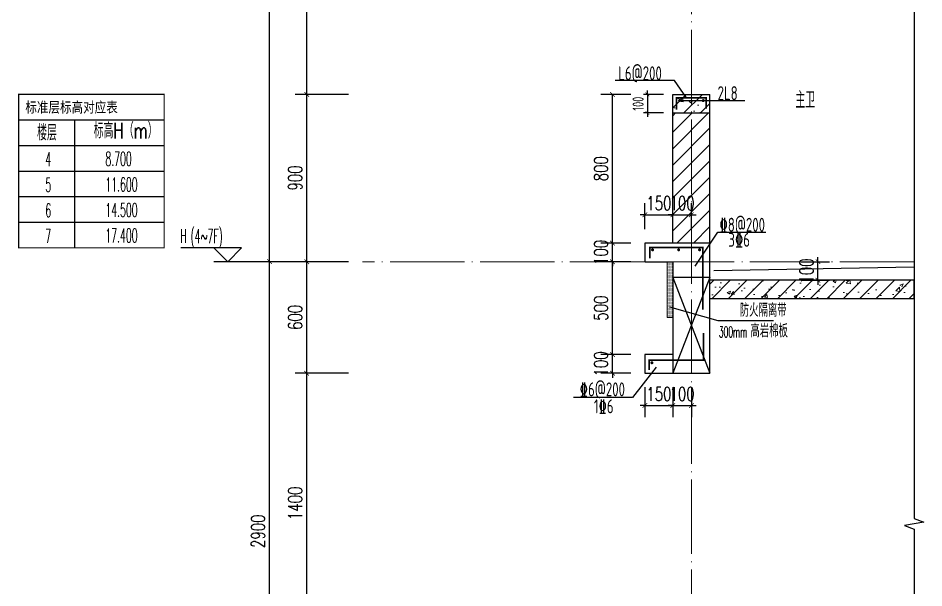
# Model space of a CAD drawing. Extents: x -1058961 to 23600, y -449123 to 2751847.
# Drawn here: x -52972 to -48098, y -25958 to -22893 of the extents above; entities that cross this region are included whole.
import ezdxf

# ---------------------------------------------------------------- set-up
doc = ezdxf.new("R2010")
doc.units = 0
doc.header["$LTSCALE"] = 1000
doc.linetypes.add('DOTE', pattern=[2.42, 2, -0.2, 0.02, -0.2])
doc.layers.get('0').update_dxf_attribs({"linetype": 'CONTINUOUS'})
doc.layers.get('DEFPOINTS').update_dxf_attribs({"linetype": 'CONTINUOUS'})
for name, color, linetype in [('C-Sheet-图框', 101, 'CONTINUOUS'), ('DIM', 2, 'CONTINUOUS'), ('DIM_ELEV', 3, 'CONTINUOUS'), ('DIM_IDEN', 67, 'CONTINUOUS'), ('DIM_SYMB', 3, 'CONTINUOUS'), ('PUB_DIM', 3, 'CONTINUOUS'), ('PUB_TEXT', 2, 'CONTINUOUS'), ('REIN', 6, 'CONTINUOUS'), ('S-大样-砼线', 7, 'CONTINUOUS'), ('S-引出线', 40, 'CONTINUOUS'), ('TEXT', 2, 'CONTINUOUS'), ('WALL', 5, 'CONTINUOUS'), ('看线', 251, 'CONTINUOUS')]:
    doc.layers.add(name, color=color, linetype=linetype)
for name, color, linetype, lineweight in [('DOTE', 19, 'DOTE', 9), ('PUB_HATCH', 8, 'CONTINUOUS', 9), ('内粉刷', 37, 'CONTINUOUS', 9)]:
    doc.layers.add(name, color=color, linetype=linetype, lineweight=lineweight)
doc.styles.add('_TCH_DIM', font='SIMPLEX.shx', dxfattribs={"width": 0.7, "bigfont": 'GBCBIG.shx'})
doc.styles.add('_TCH_DIM_T3', font='SIMPLEX', dxfattribs={"width": 0.705882, "bigfont": 'GBCBIG'})
doc.styles.add('DIM_FONT_T3', font='SIMPLEX', dxfattribs={"width": 0.705882, "bigfont": 'GBCBIG'})
doc.styles.add('TSSD_DIMENSION', font='Tssdeng.shx', dxfattribs={"width": 0.7, "bigfont": 'tssdchn.shx'})
doc.styles.add('TSSD_REIN', font='tssdeng.shx', dxfattribs={"width": 0.7, "height": 300, "bigfont": 'tssdchn.shx'})
doc.styles.add('w', font='tssdeng.shx', dxfattribs={"width": 0.8, "bigfont": 'tssdchn.shx'})
doc.styles.add('宋体', font='', dxfattribs={"height": 50})
doc.styles.get('宋体').set_extended_font_data('SimSun')
doc.dimstyles.new('_TCH_ARCH&&25', dxfattribs={"dimtxt": 74.375, "dimasz": 25, "dimexe": 62.5, "dimexo": 75, "dimgap": 25, "dimtad": 1, "dimdec": 0, "dimzin": 0, "dimdsep": 46, "dimtxsty": '_TCH_DIM_T3', "dimblk": 'ARCHTICK', "dimcen": 0.09, "dimclrt": 7, "dimazin": 0, "dimtfac": 1, "dimtdec": 0, "dimtix": 1, "dimtmove": 2, "dimatfit": 3, "dimldrblk": 'ARCHTICK', "dimfxl": 0, "dimtolj": 1, "dimtzin": 0, "dimarcsym": 0})
doc.dimstyles.new('TSSD_20_20', dxfattribs={"dimtxt": 60, "dimasz": 20, "dimexe": 20, "dimexo": 50, "dimgap": 20, "dimtad": 1, "dimdec": 0, "dimzin": 0, "dimdsep": 46, "dimtxsty": 'TSSD_DIMENSION', "dimblk": 'ARCHTICK', "dimblk1": 'ARCHTICK', "dimblk2": 'ARCHTICK', "dimcen": 0, "dimdle": 20, "dimclrt": 7, "dimadec": 0, "dimazin": 0, "dimtfac": 1, "dimtdec": 0, "dimtix": 1, "dimtmove": 2, "dimatfit": 3, "dimfxl": 0, "dimtolj": 1, "dimtzin": 0, "dimarcsym": 0})
pattern_1 = [(45, (0, 0), (-44.194174, 44.194174), []), (50, (0, 0), (179.315046, -15.688034), [18.75, -206.25]), (355, (0, 0), (-34.687833, 188.048033), [15, -165]), (100.4514, (14.94, -1.3), (144.627345, 172.359886), [15.935047, -175.285528]), (46.1842, (0, 50), (266.81026, -41.379754), [28.125, -309.375]), (96.6356, (22.23, 46.55), (233.66568, 243.52947), [23.90257, -262.92825]), (351.1842, (0, 50), (233.66549, 243.52965), [22.5, -247.5]), (21, (25, 37.5), (149.226763, -100.654723), [18.75, -206.25]), (326, (25, 37.5), (60.828833, 181.28751), [15, -165]), (71.4514, (37.44, 29.11), (210.055657, 80.632624), [15.935047, -175.285528]), (37.5, (0, 0), (3.039964, 83.2234635), [0, -163, 0, -167.5, 0, -165.625]), (7.5, (0, 0), (65.767384, 98.602928), [0, -95.5, 0, -159.25, 0, -63.125]), (327.5, (-55.75, 0), (133.455609, -5.638718), [0, -62.5, 0, -195, 0, -258.75]), (317.5, (-80.75, 0), (145.796542, 25.026246), [0, -81.25, 0, -129.5, 0, -183.75])]

# ---------------------------------------------------------------- blocks, each defined once
blk = doc.blocks.new('_ArchTick')
at = {"color": 0, "linetype": 'ByBlock', "const_width": 0.15}
blk.add_lwpolyline([(-0.5, -0.5), (0.5, 0.5)], dxfattribs=at)
blk = doc.blocks.new('*D1381')
at = {"layer": 'DEFPOINTS', "color": 0}
for p in [(910898.2, -114386.1), (911064.2, -114386.1), (910898.2, -114486.1)]:
    blk.add_point(p, dxfattribs=at)
at = {"layer": 'PUB_DIM', "color": 0, "lineweight": -2}
for p, q in [((910973.2, -114386.1), (911126.7, -114386.1)), ((911064.2, -114386.1), (911064.2, -114361.1)), ((911064.2, -114486.1), (911064.2, -114386.1)), ((910973.2, -114486.1), (911126.7, -114486.1)), ((911064.2, -114486.1), (911064.2, -114511.1))]:
    blk.add_line(p, q, dxfattribs=at)
at = {"layer": 'PUB_DIM', "color": 0, "lineweight": -2, "xscale": 25, "yscale": 25, "zscale": 25}
for p, rotation in [((911064.2, -114386.1), 270), ((911064.2, -114486.1), 90)]:
    blk.add_blockref('_ArchTick', p, dxfattribs=dict(at, rotation=rotation))
at = {"layer": 'PUB_DIM', "color": 7, "insert": (911002, -114436.1), "char_height": 74.38, "attachment_point": 5, "rotation": 90, "style": '_TCH_DIM_T3'}
blk.add_mtext('\\A1;100', dxfattribs=at)
blk = doc.blocks.new('*D1382')
at = {"layer": 'DEFPOINTS', "color": 0}
for p in [(909958.4, -113486.1), (910133, -113486.1), (910133, -114286.1)]:
    blk.add_point(p, dxfattribs=at)
at = {"layer": 'PUB_DIM', "color": 0, "lineweight": -2}
for p, q in [((910058, -113486.1), (909895.9, -113486.1)), ((909958.4, -114286.1), (909958.4, -113486.1)), ((910058, -114286.1), (909895.9, -114286.1))]:
    blk.add_line(p, q, dxfattribs=at)
at = {"layer": 'PUB_DIM', "color": 0, "lineweight": -2, "xscale": 25, "yscale": 25, "zscale": 25}
for p, rotation in [((909958.4, -113486.1), 90), ((909958.4, -114286.1), 270)]:
    blk.add_blockref('_ArchTick', p, dxfattribs=dict(at, rotation=rotation))
at = {"layer": 'PUB_DIM', "color": 7, "insert": (909896.2, -113886.1), "char_height": 74.38, "attachment_point": 5, "rotation": 90, "style": '_TCH_DIM_T3'}
blk.add_mtext('\\A1;800', dxfattribs=at)
blk = doc.blocks.new('*D1383')
at = {"layer": 'DEFPOINTS', "color": 0}
for p in [(909958.4, -114286.1), (910133, -114286.1), (910133, -114386.1)]:
    blk.add_point(p, dxfattribs=at)
at = {"layer": 'PUB_DIM', "color": 0, "lineweight": -2}
for p, q in [((910058, -114286.1), (909895.9, -114286.1)), ((909958.4, -114286.1), (909958.4, -114261.1)), ((909958.4, -114386.1), (909958.4, -114286.1)), ((910058, -114386.1), (909895.9, -114386.1)), ((909958.4, -114386.1), (909958.4, -114411.1))]:
    blk.add_line(p, q, dxfattribs=at)
at = {"layer": 'PUB_DIM', "color": 0, "lineweight": -2, "xscale": 25, "yscale": 25, "zscale": 25}
for p, rotation in [((909958.4, -114286.1), 270), ((909958.4, -114386.1), 90)]:
    blk.add_blockref('_ArchTick', p, dxfattribs=dict(at, rotation=rotation))
at = {"layer": 'PUB_DIM', "color": 7, "insert": (909896.2, -114336.1), "char_height": 74.38, "attachment_point": 5, "rotation": 90, "style": '_TCH_DIM_T3'}
blk.add_mtext('\\A1;100', dxfattribs=at)
blk = doc.blocks.new('*D1384')
at = {"layer": 'DEFPOINTS', "color": 0}
for p in [(909958.4, -114386.1), (910133, -114386.1), (910133, -114886.1)]:
    blk.add_point(p, dxfattribs=at)
at = {"layer": 'PUB_DIM', "color": 0, "lineweight": -2}
for p, q in [((910058, -114386.1), (909895.9, -114386.1)), ((909958.4, -114886.1), (909958.4, -114386.1)), ((910058, -114886.1), (909895.9, -114886.1))]:
    blk.add_line(p, q, dxfattribs=at)
at = {"layer": 'PUB_DIM', "color": 0, "lineweight": -2, "xscale": 25, "yscale": 25, "zscale": 25}
for p, rotation in [((909958.4, -114386.1), 90), ((909958.4, -114886.1), 270)]:
    blk.add_blockref('_ArchTick', p, dxfattribs=dict(at, rotation=rotation))
at = {"layer": 'PUB_DIM', "color": 7, "insert": (909896.2, -114636.1), "char_height": 74.38, "attachment_point": 5, "rotation": 90, "style": '_TCH_DIM_T3'}
blk.add_mtext('\\A1;500', dxfattribs=at)
blk = doc.blocks.new('*D1385')
at = {"layer": 'DEFPOINTS', "color": 0}
for p in [(909958.4, -114886.1), (910133, -114886.1), (910133, -114986.1)]:
    blk.add_point(p, dxfattribs=at)
at = {"layer": 'PUB_DIM', "color": 0, "lineweight": -2}
for p, q in [((909958.4, -114886.1), (909958.4, -114861.1)), ((910058, -114886.1), (909895.9, -114886.1)), ((909958.4, -114986.1), (909958.4, -114886.1)), ((910058, -114986.1), (909895.9, -114986.1)), ((909958.4, -114986.1), (909958.4, -115011.1))]:
    blk.add_line(p, q, dxfattribs=at)
at = {"layer": 'PUB_DIM', "color": 0, "lineweight": -2, "xscale": 25, "yscale": 25, "zscale": 25}
for p, rotation in [((909958.4, -114886.1), 270), ((909958.4, -114986.1), 90)]:
    blk.add_blockref('_ArchTick', p, dxfattribs=dict(at, rotation=rotation))
at = {"layer": 'PUB_DIM', "color": 7, "insert": (909896.2, -114936.1), "char_height": 74.38, "attachment_point": 5, "rotation": 90, "style": '_TCH_DIM_T3'}
blk.add_mtext('\\A1;100', dxfattribs=at)
blk = doc.blocks.new('*D1386')
at = {"layer": 'DEFPOINTS', "color": 0}
for p in [(910133, -114986.1), (910283, -114986.1), (910283, -115159.8)]:
    blk.add_point(p, dxfattribs=at)
at = {"layer": 'PUB_DIM', "color": 0, "lineweight": -2}
for p, q in [((910133, -115061.1), (910133, -115222.3)), ((910283, -115061.1), (910283, -115222.3)), ((910133, -115159.8), (910108, -115159.8)), ((910133, -115159.8), (910283, -115159.8)), ((910283, -115159.8), (910308, -115159.8))]:
    blk.add_line(p, q, dxfattribs=at)
at = {"layer": 'PUB_DIM', "color": 0, "lineweight": -2, "xscale": 25, "yscale": 25, "zscale": 25}
blk.add_blockref('_ArchTick', (910133, -115159.8), dxfattribs=at)
at = {"layer": 'PUB_DIM', "color": 0, "lineweight": -2, "xscale": 25, "yscale": 25, "zscale": 25, "rotation": 180}
blk.add_blockref('_ArchTick', (910283, -115159.8), dxfattribs=at)
at = {"layer": 'PUB_DIM', "color": 7, "insert": (910208, -115097.6), "char_height": 74.38, "attachment_point": 5, "style": '_TCH_DIM_T3'}
blk.add_mtext('\\A1;150', dxfattribs=at)
blk = doc.blocks.new('*D1387')
at = {"layer": 'DEFPOINTS', "color": 0}
for p in [(910283, -114986.1), (910383, -114986.1), (910383, -115159.8)]:
    blk.add_point(p, dxfattribs=at)
at = {"layer": 'PUB_DIM', "color": 0, "lineweight": -2}
for p, q in [((910283, -115061.1), (910283, -115222.3)), ((910383, -115061.1), (910383, -115222.3)), ((910283, -115159.8), (910258, -115159.8)), ((910283, -115159.8), (910383, -115159.8)), ((910383, -115159.8), (910408, -115159.8))]:
    blk.add_line(p, q, dxfattribs=at)
at = {"layer": 'PUB_DIM', "color": 0, "lineweight": -2, "xscale": 25, "yscale": 25, "zscale": 25}
blk.add_blockref('_ArchTick', (910283, -115159.8), dxfattribs=at)
at = {"layer": 'PUB_DIM', "color": 0, "lineweight": -2, "xscale": 25, "yscale": 25, "zscale": 25, "rotation": 180}
blk.add_blockref('_ArchTick', (910383, -115159.8), dxfattribs=at)
at = {"layer": 'PUB_DIM', "color": 7, "insert": (910333, -115097.6), "char_height": 74.38, "attachment_point": 5, "style": '_TCH_DIM_T3'}
blk.add_mtext('\\A1;100', dxfattribs=at)
blk = doc.blocks.new('*D1388')
at = {"layer": 'DEFPOINTS', "color": 0}
for p in [(910283, -114133.7), (910133, -114286.1), (910283, -114286.1)]:
    blk.add_point(p, dxfattribs=at)
at = {"layer": 'PUB_DIM', "color": 0, "lineweight": -2}
for p, q in [((910133, -114211.1), (910133, -114071.2)), ((910283, -114211.1), (910283, -114071.2)), ((910133, -114133.7), (910108, -114133.7)), ((910133, -114133.7), (910283, -114133.7)), ((910283, -114133.7), (910308, -114133.7))]:
    blk.add_line(p, q, dxfattribs=at)
at = {"layer": 'PUB_DIM', "color": 0, "lineweight": -2, "xscale": 25, "yscale": 25, "zscale": 25}
blk.add_blockref('_ArchTick', (910133, -114133.7), dxfattribs=at)
at = {"layer": 'PUB_DIM', "color": 0, "lineweight": -2, "xscale": 25, "yscale": 25, "zscale": 25, "rotation": 180}
blk.add_blockref('_ArchTick', (910283, -114133.7), dxfattribs=at)
at = {"layer": 'PUB_DIM', "color": 7, "insert": (910208, -114071.5), "char_height": 74.38, "attachment_point": 5, "style": '_TCH_DIM_T3'}
blk.add_mtext('\\A1;150', dxfattribs=at)
blk = doc.blocks.new('*D1389')
at = {"layer": 'DEFPOINTS', "color": 0}
for p in [(910383, -114133.7), (910283, -114286.1), (910383, -114286.1)]:
    blk.add_point(p, dxfattribs=at)
at = {"layer": 'PUB_DIM', "color": 0, "lineweight": -2}
for p, q in [((910283, -114211.1), (910283, -114071.2)), ((910383, -114211.1), (910383, -114071.2)), ((910283, -114133.7), (910258, -114133.7)), ((910283, -114133.7), (910383, -114133.7)), ((910383, -114133.7), (910408, -114133.7))]:
    blk.add_line(p, q, dxfattribs=at)
at = {"layer": 'PUB_DIM', "color": 0, "lineweight": -2, "xscale": 25, "yscale": 25, "zscale": 25}
blk.add_blockref('_ArchTick', (910283, -114133.7), dxfattribs=at)
at = {"layer": 'PUB_DIM', "color": 0, "lineweight": -2, "xscale": 25, "yscale": 25, "zscale": 25, "rotation": 180}
blk.add_blockref('_ArchTick', (910383, -114133.7), dxfattribs=at)
at = {"layer": 'PUB_DIM', "color": 7, "insert": (910333, -114071.5), "char_height": 74.38, "attachment_point": 5, "style": '_TCH_DIM_T3'}
blk.add_mtext('\\A1;100', dxfattribs=at)
blk = doc.blocks.new('VDVDXAXFSFFX')
at = {"layer": 'PUB_HATCH'}
h = blk.add_hatch(dxfattribs=at)
h.set_pattern_fill('DOTS', color=251, scale=2, style=0)
h.set_pattern_definition([(0, (924712.4965, -148185.593), (1.5875, 3.175), [0, -3.175])])
h.paths.add_polyline_path([(924682.5, -148185.6), (924712.5, -148185.6), (924712.5, -147935.6), (924712.5, -147885.6), (924712.5, -147885.6), (924712.5, -147885.6), (924682.5, -147885.6)])
at = {"layer": 'DIM_IDEN', "color": 5}
for p, q in [((924695.5, -148129.3), (924955.6, -148202.9)), ((924955.6, -148202.9), (925253.4, -148202.9))]:
    blk.add_line(p, q, dxfattribs=at)
at = {"layer": 'PUB_HATCH', "color": 5}
blk.add_lwpolyline([(924712.5, -147885.6), (924682.5, -147885.6), (924682.5, -148185.6), (924712.5, -148185.6)], close=True, dxfattribs=at)
at = {"layer": 'PUB_TEXT', "style": 'DIM_FONT_T3', "width": 0.705882}
blk.add_text('防火隔离带', height=71.49, dxfattribs=at).set_placement((925072.6, -148181.9))
at = {"layer": 'PUB_TEXT', "color": 5, "style": 'DIM_FONT_T3'}
for s, height, width, p in [('高岩棉板', 71.49, 0.705882, (925129.8, -148292.9)), ('300mm', 59.5, 0.49827, (924960.4, -148292.9))]:
    blk.add_text(s, height=height, dxfattribs=dict(at, width=width)).set_placement(p)
blk = doc.blocks.new('*D1917')
at = {"layer": 'DEFPOINTS', "color": 0}
for p in [(-51419.6, -24803.1), (-51119.6, -24803.1), (-51119.6, -26203.1)]:
    blk.add_point(p, dxfattribs=at)
at = {"layer": 'PUB_DIM', "color": 0, "lineweight": -2}
for p, q in [((-51194.6, -24803.1), (-51482.1, -24803.1)), ((-51419.6, -26203.1), (-51419.6, -24803.1)), ((-51194.6, -26203.1), (-51482.1, -26203.1))]:
    blk.add_line(p, q, dxfattribs=at)
at = {"layer": 'PUB_DIM', "color": 0, "lineweight": -2, "xscale": 25, "yscale": 25, "zscale": 25}
for p, rotation in [((-51419.6, -24803.1), 90), ((-51419.6, -26203.1), 270)]:
    blk.add_blockref('_ArchTick', p, dxfattribs=dict(at, rotation=rotation))
at = {"layer": 'PUB_DIM', "color": 7, "insert": (-51481.8, -25503.1), "char_height": 74.38, "attachment_point": 5, "rotation": 90, "style": '_TCH_DIM_T3'}
blk.add_mtext('\\A1;1400', dxfattribs=at)
blk = doc.blocks.new('*D1918')
at = {"layer": 'DEFPOINTS', "color": 0}
for p in [(-51419.6, -24203.1), (-51119.6, -24203.1), (-51119.6, -24803.1)]:
    blk.add_point(p, dxfattribs=at)
at = {"layer": 'PUB_DIM', "color": 0, "lineweight": -2}
for p, q in [((-51194.6, -24203.1), (-51482.1, -24203.1)), ((-51419.6, -24803.1), (-51419.6, -24203.1)), ((-51194.6, -24803.1), (-51482.1, -24803.1))]:
    blk.add_line(p, q, dxfattribs=at)
at = {"layer": 'PUB_DIM', "color": 0, "lineweight": -2, "xscale": 25, "yscale": 25, "zscale": 25}
for p, rotation in [((-51419.6, -24203.1), 90), ((-51419.6, -24803.1), 270)]:
    blk.add_blockref('_ArchTick', p, dxfattribs=dict(at, rotation=rotation))
at = {"layer": 'PUB_DIM', "color": 7, "insert": (-51481.8, -24503.1), "char_height": 74.38, "attachment_point": 5, "rotation": 90, "style": '_TCH_DIM_T3'}
blk.add_mtext('\\A1;600', dxfattribs=at)
blk = doc.blocks.new('*D1919')
at = {"layer": 'DEFPOINTS', "color": 0}
for p in [(-51419.6, -23303.1), (-51119.6, -23303.1), (-51119.6, -24203.1)]:
    blk.add_point(p, dxfattribs=at)
at = {"layer": 'PUB_DIM', "color": 0, "lineweight": -2}
for p, q in [((-51194.6, -23303.1), (-51482.1, -23303.1)), ((-51419.6, -24203.1), (-51419.6, -23303.1)), ((-51194.6, -24203.1), (-51482.1, -24203.1))]:
    blk.add_line(p, q, dxfattribs=at)
at = {"layer": 'PUB_DIM', "color": 0, "lineweight": -2, "xscale": 25, "yscale": 25, "zscale": 25}
for p, rotation in [((-51419.6, -23303.1), 90), ((-51419.6, -24203.1), 270)]:
    blk.add_blockref('_ArchTick', p, dxfattribs=dict(at, rotation=rotation))
at = {"layer": 'PUB_DIM', "color": 7, "insert": (-51481.8, -23753.1), "char_height": 74.38, "attachment_point": 5, "rotation": 90, "style": '_TCH_DIM_T3'}
blk.add_mtext('\\A1;900', dxfattribs=at)
blk = doc.blocks.new('*D1920')
at = {"layer": 'DEFPOINTS', "color": 0}
for p in [(-51419.6, -21903.1), (-51119.6, -21903.1), (-51119.6, -23303.1)]:
    blk.add_point(p, dxfattribs=at)
at = {"layer": 'PUB_DIM', "color": 0, "lineweight": -2}
for p, q in [((-51194.6, -21903.1), (-51482.1, -21903.1)), ((-51419.6, -23303.1), (-51419.6, -21903.1)), ((-51194.6, -23303.1), (-51482.1, -23303.1))]:
    blk.add_line(p, q, dxfattribs=at)
at = {"layer": 'PUB_DIM', "color": 0, "lineweight": -2, "xscale": 25, "yscale": 25, "zscale": 25}
for p, rotation in [((-51419.6, -21903.1), 90), ((-51419.6, -23303.1), 270)]:
    blk.add_blockref('_ArchTick', p, dxfattribs=dict(at, rotation=rotation))
at = {"layer": 'PUB_DIM', "color": 7, "insert": (-51481.8, -22603.1), "char_height": 74.38, "attachment_point": 5, "rotation": 90, "style": '_TCH_DIM_T3'}
blk.add_mtext('\\A1;1400', dxfattribs=at)
blk = doc.blocks.new('*D1929')
at = {"layer": 'DEFPOINTS', "color": 0}
for p in [(-51619.6, -24203.1), (-51119.6, -24203.1), (-51119.6, -27103.1)]:
    blk.add_point(p, dxfattribs=at)
at = {"layer": 'PUB_DIM', "color": 0, "lineweight": -2}
for p, q in [((-51194.6, -24203.1), (-51682.1, -24203.1)), ((-51619.6, -27103.1), (-51619.6, -24203.1)), ((-51194.6, -27103.1), (-51682.1, -27103.1))]:
    blk.add_line(p, q, dxfattribs=at)
at = {"layer": 'PUB_DIM', "color": 0, "lineweight": -2, "xscale": 25, "yscale": 25, "zscale": 25}
for p, rotation in [((-51619.6, -24203.1), 90), ((-51619.6, -27103.1), 270)]:
    blk.add_blockref('_ArchTick', p, dxfattribs=dict(at, rotation=rotation))
at = {"layer": 'PUB_DIM', "color": 7, "insert": (-51681.8, -25653.1), "char_height": 74.38, "attachment_point": 5, "rotation": 90, "style": '_TCH_DIM_T3'}
blk.add_mtext('\\A1;2900', dxfattribs=at)
blk = doc.blocks.new('*D1930')
at = {"layer": 'DEFPOINTS', "color": 0}
for p in [(-51619.6, -21303.1), (-51119.6, -21303.1), (-51119.6, -24203.1)]:
    blk.add_point(p, dxfattribs=at)
at = {"layer": 'PUB_DIM', "color": 0, "lineweight": -2}
for p, q in [((-51194.6, -21303.1), (-51682.1, -21303.1)), ((-51619.6, -24203.1), (-51619.6, -21303.1)), ((-51194.6, -24203.1), (-51682.1, -24203.1))]:
    blk.add_line(p, q, dxfattribs=at)
at = {"layer": 'PUB_DIM', "color": 0, "lineweight": -2, "xscale": 25, "yscale": 25, "zscale": 25}
for p, rotation in [((-51619.6, -21303.1), 90), ((-51619.6, -24203.1), 270)]:
    blk.add_blockref('_ArchTick', p, dxfattribs=dict(at, rotation=rotation))
at = {"layer": 'PUB_DIM', "color": 7, "insert": (-51681.8, -22753.1), "char_height": 74.38, "attachment_point": 5, "rotation": 90, "style": '_TCH_DIM_T3'}
blk.add_mtext('\\A1;2900', dxfattribs=at)
blk = doc.blocks.new('*D1416')
at = {"layer": 'DEFPOINTS', "color": 0}
for p in [(-49449.5, -23303.1), (-49586.4, -23403.1), (-49449.5, -23403.1)]:
    blk.add_point(p, dxfattribs=at)
at = {"layer": 'DIM', "color": 0, "lineweight": -2}
for p, q in [((-49586.4, -23303.1), (-49586.4, -23283.1)), ((-49499.5, -23303.1), (-49606.4, -23303.1)), ((-49586.4, -23303.1), (-49586.4, -23403.1)), ((-49499.5, -23403.1), (-49606.4, -23403.1)), ((-49586.4, -23403.1), (-49586.4, -23423.1))]:
    blk.add_line(p, q, dxfattribs=at)
at = {"layer": 'DIM', "color": 0, "lineweight": -2, "xscale": 20, "yscale": 20, "zscale": 20}
for p, rotation in [((-49586.4, -23303.1), 270), ((-49586.4, -23403.1), 90)]:
    blk.add_blockref('_ArchTick', p, dxfattribs=dict(at, rotation=rotation))
at = {"layer": 'DIM', "color": 7, "insert": (-49636.4, -23353.1), "char_height": 60, "attachment_point": 5, "rotation": 90, "style": 'TSSD_DIMENSION'}
blk.add_mtext('\\A1;100', dxfattribs=at)
blk = doc.blocks.new('20210809.02282059')
at = {"layer": 'REIN', "const_width": 9}
blk.add_lwpolyline([(87484.2, 66580.9), (87484.2, 66644.7), (87644.1, 66644.7), (87644.1, 66586.8)], dxfattribs=at)
at = {"layer": 'REIN', "const_width": 8}
for points in [[(87497.7, 66629.7, 1), (87505.7, 66629.7, 1)], [(87625.1, 66629.7, 1), (87633.1, 66629.7, 1)]]:
    blk.add_lwpolyline(points, format="xyb", close=True, dxfattribs=at)
at = {"layer": 'S-引出线'}
for p, q in [((87474.6, 66737), (87154.5, 66737)), ((87538.8, 66644.7), (87474.6, 66737)), ((87501.7, 66629.7), (87853.3, 66629.7))]:
    blk.add_line(p, q, dxfattribs=at)
at = {"layer": 'TEXT', "style": 'w', "width": 0.7}
for s, p in [('L6@200', (87171.5, 66739.2)), ('2L8', (87706.2, 66632.1))]:
    blk.add_text(s, height=75, rotation=0, dxfattribs=at).set_placement(p)
blk = doc.blocks.new('A$C124E38C7')
at = {"layer": 'REIN'}
for points in [[(411.3, 827.6, 9, 9, 0), (411.3, 885.8, 9, 9, 0), (697.1, 885.8, 9, 9, 0), (697.1, 551.1, 9, 9, 0)], [(407.7, 227.9, 9, 9, 0), (407.7, 280.9, 9, 9, 0), (700.1, 280.9, 9, 9, 0), (700.1, 425.3, 9, 9, 0)]]:
    blk.add_lwpolyline(points, format="xyseb", dxfattribs=at)
at = {"layer": 'REIN', "const_width": 8}
for points in [[(421.8, 873.5, 1), (429.8, 873.5, 1)], [(562.3, 873.5, 1), (570.3, 873.5, 1)], [(674.9, 873.5, 1), (682.9, 873.5, 1)], [(418.3, 266.1, 1), (426.3, 266.1, 1)]]:
    blk.add_lwpolyline(points, format="xyb", close=True, dxfattribs=at)
at = {"layer": 'S-大样-砼线'}
for p, q in [((534.9, 724.9), (734.9, 209.8)), ((734.9, 724.9), (534.9, 209.8))]:
    blk.add_line(p, q, dxfattribs=at)
blk.add_lwpolyline([(734.9, 724.9), (534.9, 724.9), (534.9, 209.8), (734.9, 209.8)], close=True, dxfattribs=at)
at = {"layer": 'S-引出线'}
for points in [[(655.5, 786.1), (777.7, 968.3), (1034.7, 968.3)], [(445.3, 242.7), (318.6, 79.6), (0, 79.6)]]:
    blk.add_lwpolyline(points, dxfattribs=at)
at = {"layer": 'TEXT', "style": 'TSSD_REIN', "width": 0.7}
for s, p in [('%%1328@200', (785.9, 970.9)), ('3%%1326', (833.8, 890.1)), ('%%1326@200', (33.9, 85.5)), ('1%%1326', (110.1, -5.8))]:
    blk.add_text(s, height=75, rotation=0, dxfattribs=at).set_placement(p)
blk = doc.blocks.new('GHFHFHTFDFS')
at = {"layer": 'PUB_HATCH'}
h = blk.add_hatch(dxfattribs=at)
h.set_pattern_fill('钢筋混凝土', color=256, scale=25, style=0)
h.set_pattern_definition(pattern_1)
h.paths.add_polyline_path([(910483, -113586.1), (910483, -113486.1), (910283, -113486.1), (910283, -113586.1)])
h = blk.add_hatch(dxfattribs=at)
h.set_pattern_fill('普通砖', color=256, scale=25, style=0)
h.set_pattern_definition([(45, (0, 44.88), (-44.1941915, 44.1941915), [])])
h.paths.add_polyline_path([(910483, -114286.1), (910483, -113586.1), (910283, -113586.1), (910283, -114286.1)])
h = blk.add_hatch(dxfattribs=at)
h.set_pattern_fill('钢筋混凝土', color=256, scale=25, style=0)
h.set_pattern_definition(pattern_1)
h.paths.add_polyline_path([(910483, -114486.1), (910483, -114586.1), (911581.6, -114586.1), (911581.6, -114486.1)])
at = {"layer": 'WALL'}
for p, q in [((910283, -113586.1), (910283, -113486.1)), ((910283, -113486.1), (910483, -113486.1)), ((910483, -113586.1), (910483, -113486.1)), ((910283, -113586.1), (910483, -113586.1)), ((910283, -114286.1), (910283, -113586.1)), ((910483, -114286.1), (910483, -113586.1)), ((910483, -114286.1), (910133, -114286.1)), ((910133, -114286.1), (910133, -114386.1)), ((910483, -114486.1), (910483, -114286.1)), ((910133, -114386.1), (910283, -114386.1)), ((910283, -114386.1), (910283, -114886.1)), ((911581.6, -114486.1), (910483, -114486.1)), ((911581.6, -114586.1), (911581.6, -114486.1)), ((911581.6, -114586.1), (910483, -114586.1)), ((910483, -114986.1), (910483, -114586.1)), ((910283, -114886.1), (910133, -114886.1)), ((910133, -114886.1), (910133, -114986.1)), ((910133, -114986.1), (910483, -114986.1))]:
    blk.add_line(p, q, dxfattribs=at)
at = {"layer": '看线', "color": 32}
blk.add_lwpolyline([(911581.6, -114416.1), (910503, -114436.1)], dxfattribs=at)
at = {"layer": 'PUB_TEXT', "style": 'DIM_FONT_T3', "width": 0.705882}
blk.add_text('主卫', height=89.36, dxfattribs=at).set_placement((910942.3, -113560.5))
at = {"layer": 'PUB_DIM'}
for p1, p2, distance, picture, middle in [((910133, -114286.1), (910133, -113486.1), 174.6, '*D1382', (909896.2, -113886.1)), ((910133, -114286.1), (910283, -114286.1), 152.3, '*D1388', (910208, -114071.5)), ((910283, -114286.1), (910383, -114286.1), 152.3, '*D1389', (910333, -114071.5)), ((910133, -114386.1), (910133, -114286.1), 174.6, '*D1383', (909896.2, -114336.1)), ((910133, -114886.1), (910133, -114386.1), 174.6, '*D1384', (909896.2, -114636.1)), ((910898.2, -114486.1), (910898.2, -114386.1), -166, '*D1381', (911002, -114436.1)), ((910133, -114986.1), (910133, -114886.1), 174.6, '*D1385', (909896.2, -114936.1)), ((910133, -114986.1), (910283, -114986.1), -173.7, '*D1386', (910208, -115097.6)), ((910283, -114986.1), (910383, -114986.1), -173.7, '*D1387', (910333, -115097.6))]:
    dim = blk.add_aligned_dim(p1=p1, p2=p2, distance=distance, dimstyle='_TCH_ARCH&&25', dxfattribs=at)
    dim.commit()
    dim.dimension.update_dxf_attribs({"geometry": picture, "text_midpoint": middle})

msp = doc.modelspace()

# ---------------------------------------------------------------- linework, layer by layer
at = {"layer": 'C-Sheet-图框', "color": 0}
for p, q in [((-52969.48, -23440.62), (-52186.73, -23440.62)), ((-52969.48, -23440.62), (-52186.73, -23440.62)), ((-52669.17, -23440.62), (-52669.17, -24128.12)), ((-52969.48, -23578.12), (-52186.73, -23578.12)), ((-52969.48, -23715.62), (-52186.73, -23715.62)), ((-52969.48, -23853.12), (-52186.73, -23853.12)), ((-52969.48, -23990.62), (-52186.73, -23990.62))]:
    msp.add_line(p, q, dxfattribs=at)
at = {"layer": 'C-Sheet-图框', "color": 0, "const_width": 6}
msp.add_lwpolyline([(-52969.48, -24128.12), (-52186.73, -24128.12), (-52186.73, -23303.12), (-52969.48, -23303.12)], close=True, dxfattribs=at)
at = {"layer": 'DIM_ELEV'}
for p, q in [((-51769.65, -24128.12), (-52097.65, -24128.12)), ((-51844.65, -24203.12), (-51919.65, -24128.12)), ((-51844.65, -24203.12), (-51769.65, -24128.12)), ((-51419.65, -24203.12), (-51919.65, -24203.12))]:
    msp.add_line(p, q, dxfattribs=at)
at = {"layer": 'DIM_SYMB'}
msp.add_lwpolyline([(-48150.93, -16923.12), (-48150.93, -25585), (-48098.43, -25604.11), (-48203.43, -25622.62), (-48150.93, -25641.25), (-48150.93, -34303.12)], dxfattribs=at)
at = {"layer": 'DOTE', "color": 1, "linetype": 'DOTE', "ltscale": 0.2}
for p, q in [((-49349.45, -34003.12), (-49349.45, -16323.12)), ((-48150.93, -24203.12), (-51119.65, -24203.12))]:
    msp.add_line(p, q, dxfattribs=at)

# ---------------------------------------------------------------- block references
for name, p in [('GHFHFHTFDFS', (-959732.5, 90182.96)), ('VDVDXAXFSFFX', (-974161.95, 123682.47))]:
    msp.add_blockref(name, p)
at = {"layer": 'REIN'}
msp.add_blockref('20210809.02282059', (-136914.64, -89966.23), dxfattribs=at)
at = {"layer": '内粉刷'}
msp.add_blockref('A$C124E38C7', (-49984.37, -25012.97), dxfattribs=at)

# ---------------------------------------------------------------- texts
at = {"layer": 'PUB_TEXT', "color": 2, "style": '宋体', "width": 0.8}
msp.add_text('标准层标高对应表', height=56.962, dxfattribs=at).set_placement((-52933.49, -23400.69))
at = {"layer": 'PUB_TEXT', "style": '_TCH_DIM'}
for s, height, width, p in [('楼层', 84.397, 0.7, (-52870.36, -23551.15)), ('标高H（m）', 84.397, 0.7, (-52565.84, -23540.06)), ('4', 74.38, 0.494118, (-52826.06, -23689.28)), ('8.700', 74.375, 0.494118, (-52502.69, -23687.39)), ('5', 74.38, 0.494118, (-52826.06, -23826.78)), ('11.600', 74.375, 0.494118, (-52502.69, -23824.89)), ('6', 74.38, 0.494118, (-52826.06, -23964.28)), ('14.500', 74.375, 0.494118, (-52502.69, -23962.39)), ('7', 74.38, 0.494118, (-52826.06, -24101.78)), ('17.400', 74.375, 0.494118, (-52502.69, -24099.89)), ('H', 74.38, 0.494118, (-52100.25, -24101.87)), ('(4~7F)', 74.375, 0.494118, (-52044.47, -24103.1))]:
    msp.add_text(s, height=height, dxfattribs=dict(at, width=width)).set_placement(p)

# ---------------------------------------------------------------- dimensions: what is measured, and where the dimension line sits
at = {"layer": 'DIM'}
dim = msp.add_linear_dim(base=(-49586.37, -23403.12), p1=(-49449.45, -23303.12), p2=(-49449.45, -23403.12), angle=90, dimstyle='TSSD_20_20', dxfattribs=at)
dim.commit()
dim.dimension.update_dxf_attribs({"geometry": '*D1416', "text_midpoint": (-49636.37, -23353.12)})
at = {"layer": 'PUB_DIM'}
for p1, p2, distance, picture, middle in [((-51119.65, -24203.12), (-51119.65, -21303.12), 500, '*D1930', (-51681.83, -22753.12)), ((-51119.65, -23303.12), (-51119.65, -21903.12), 300, '*D1920', (-51481.83, -22603.12)), ((-51119.65, -24203.12), (-51119.65, -23303.12), 300, '*D1919', (-51481.83, -23753.12)), ((-51119.65, -27103.12), (-51119.65, -24203.12), 500, '*D1929', (-51681.83, -25653.12)), ((-51119.65, -24803.12), (-51119.65, -24203.12), 300, '*D1918', (-51481.83, -24503.12)), ((-51119.65, -26203.12), (-51119.65, -24803.12), 300, '*D1917', (-51481.83, -25503.12))]:
    dim = msp.add_aligned_dim(p1=p1, p2=p2, distance=distance, dimstyle='_TCH_ARCH&&25', dxfattribs=at)
    dim.commit()
    dim.dimension.update_dxf_attribs({"geometry": picture, "text_midpoint": middle})

doc.saveas('drawing.dxf')
